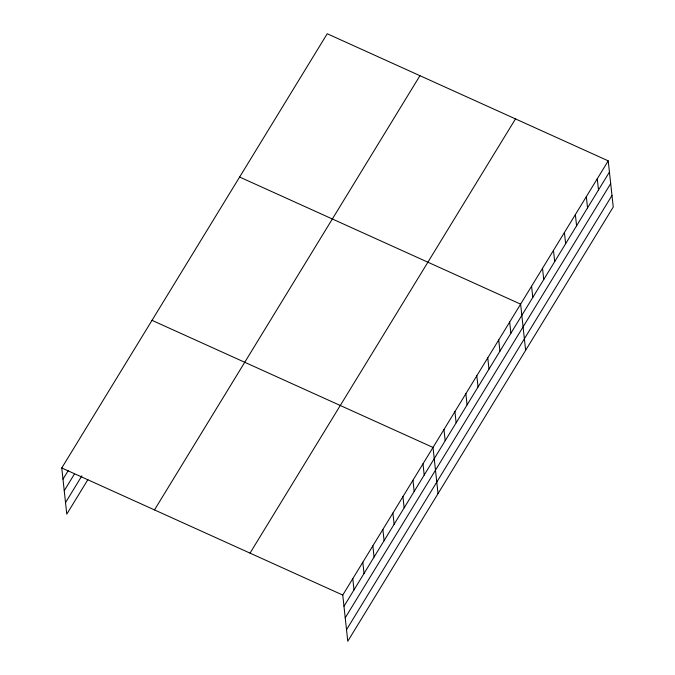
<?xml version="1.0" encoding="UTF-8"?>
<svg xmlns="http://www.w3.org/2000/svg" width="675" height="675" viewBox="0 0 675 675"><rect width="100%" height="100%" fill="white"/><g stroke="black" fill="none" stroke-linecap="round" stroke-linejoin="round"><path stroke-width="1.01" d="M87.893 479.613L66.783 514.148L61.763 467.969L327.223 33.75L608.217 160.852L613.237 207.031L347.777 641.25L342.757 595.072L608.217 160.852M62.977 479.182L68.259 470.542M64.235 490.717L74.258 474.314M65.526 502.613L81.886 475.841M154.491 509.912L419.951 75.693M250.028 553.129L515.489 118.91M343.98 606.277L609.441 172.057M345.229 617.819L610.689 183.6M346.52 629.708L611.98 195.488M239.625 177.044L520.619 304.147L525.639 350.317M152.018 320.338L433.013 447.441L438.033 493.611M61.763 467.969L342.757 595.072M597.274 178.765L598.489 189.97M586.322 196.67L587.537 207.875M575.37 214.582L576.585 225.788M564.418 232.495L565.633 243.7M553.466 250.408L554.69 261.613M542.523 268.321L543.738 279.526M531.571 286.234L532.786 297.439M509.667 322.051L510.882 333.264M498.715 339.964L499.939 351.169M487.772 357.877L488.987 369.082M476.82 375.789L478.035 386.994M465.868 393.702L467.083 404.907M454.916 411.615L456.131 422.82M443.964 429.528L445.188 440.733M422.989 463.843L424.204 475.048M412.957 480.246L414.18 491.451M402.933 496.648L404.148 507.853M392.901 513.051L394.116 524.256M382.877 529.453L384.092 540.658M372.845 545.864L374.06 557.069M362.812 562.267L364.036 573.472M352.789 578.669L354.004 589.874"/></g></svg>
